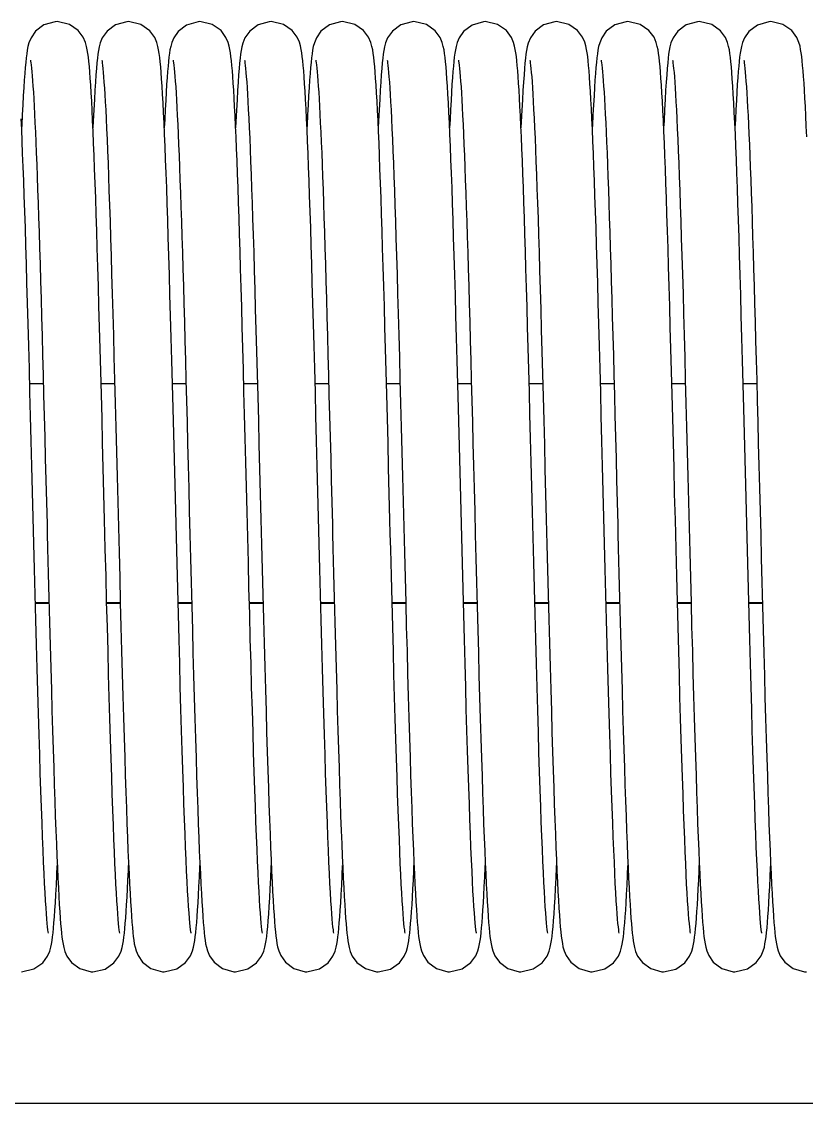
# Model space of a CAD drawing. Header units: millimetres. Extents: x 21899 to 38731, y -5425 to 3612.
# Drawn here: x 24888 to 24976, y 3114 to 3235.3 of the extents above; entities that cross this region are included whole.
import ezdxf

# ---------------------------------------------------------------- set-up
doc = ezdxf.new("R2010")
doc.units = ezdxf.units.MM

msp = doc.modelspace()

# ---------------------------------------------------------------- linework, layer by layer
at = {"color": 7, "linetype": 'Continuous'}
for p, q in [((24888.91, 3194.69), (24890.44, 3194.69)), ((24896.91, 3194.69), (24898.44, 3194.69)), ((24904.91, 3194.69), (24906.44, 3194.69)), ((24912.91, 3194.69), (24914.44, 3194.69)), ((24920.91, 3194.69), (24922.44, 3194.69)), ((24928.91, 3194.69), (24930.44, 3194.69)), ((24936.91, 3194.69), (24938.44, 3194.69)), ((24944.91, 3194.69), (24946.44, 3194.69)), ((24952.91, 3194.69), (24954.44, 3194.69)), ((24960.91, 3194.69), (24962.44, 3194.69)), ((24968.91, 3194.69), (24970.44, 3194.69)), ((24889.55, 3170.08), (24891.07, 3170.08)), ((24897.55, 3170.08), (24899.07, 3170.08)), ((24905.55, 3170.08), (24907.07, 3170.08)), ((24913.55, 3170.08), (24915.07, 3170.08)), ((24921.55, 3170.08), (24923.07, 3170.08)), ((24929.55, 3170.08), (24931.07, 3170.08)), ((24937.55, 3170.08), (24939.07, 3170.08)), ((24945.55, 3170.08), (24947.07, 3170.08)), ((24953.55, 3170.08), (24955.07, 3170.08)), ((24961.55, 3170.08), (24963.07, 3170.08)), ((24969.55, 3170.08), (24971.07, 3170.08)), ((25234.61, 3114), (23876.46, 3114))]:
    msp.add_line(p, q, dxfattribs=at)
at = {"color": 9, "linetype": 'Continuous'}
for p, q in [((24889.55, 3170.15), (24891.07, 3170.15)), ((24897.55, 3170.15), (24899.07, 3170.15)), ((24905.55, 3170.15), (24907.07, 3170.15)), ((24913.55, 3170.15), (24915.07, 3170.15)), ((24921.55, 3170.15), (24923.07, 3170.15)), ((24929.55, 3170.15), (24931.07, 3170.15)), ((24937.55, 3170.15), (24939.07, 3170.15)), ((24945.55, 3170.15), (24947.07, 3170.15)), ((24953.55, 3170.15), (24955.07, 3170.15)), ((24961.55, 3170.15), (24963.07, 3170.15)), ((24969.55, 3170.15), (24971.07, 3170.15))]:
    msp.add_line(p, q, dxfattribs=at)
at = {"color": 7, "linetype": 'Continuous'}
for points in [[(24892, 3235.25), (24891.78, 3235.24), (24890.51, 3234.88), (24889.57, 3234.17), (24889.06, 3233.43), (24888.83, 3232.88), (24888.71, 3232.45), (24888.63, 3232.05), (24888.57, 3231.64), (24888.51, 3231.19), (24888.46, 3230.68), (24888.4, 3230.1), (24888.35, 3229.44)], [(24895.65, 3229.6), (24895.6, 3230.22), (24895.54, 3230.77), (24895.49, 3231.26), (24895.43, 3231.69), (24895.37, 3232.09), (24895.29, 3232.48), (24895.17, 3232.92), (24894.92, 3233.5), (24894.35, 3234.25), (24893.37, 3234.94), (24892, 3235.25)], [(24900, 3235.25), (24899.79, 3235.24), (24898.53, 3234.88), (24897.59, 3234.18), (24897.05, 3233.43), (24896.82, 3232.86), (24896.71, 3232.42), (24896.63, 3232.03), (24896.56, 3231.62), (24896.51, 3231.15), (24896.45, 3230.62), (24896.39, 3230), (24896.34, 3229.29)], [(24903.65, 3229.54), (24903.6, 3230.18), (24903.55, 3230.74), (24903.49, 3231.24), (24903.43, 3231.68), (24903.37, 3232.08), (24903.29, 3232.47), (24903.17, 3232.92), (24902.93, 3233.48), (24902.37, 3234.23), (24901.39, 3234.93), (24900, 3235.25)], [(24908, 3235.25), (24907.79, 3235.24), (24906.51, 3234.87), (24905.57, 3234.16), (24905.06, 3233.44), (24904.84, 3232.9), (24904.72, 3232.47), (24904.64, 3232.09), (24904.58, 3231.7), (24904.52, 3231.27), (24904.47, 3230.8), (24904.42, 3230.26), (24904.36, 3229.65), (24904.31, 3228.97)], [(24911.69, 3229.09), (24911.64, 3229.75), (24911.58, 3230.33), (24911.53, 3230.86), (24911.48, 3231.33), (24911.43, 3231.74), (24911.36, 3232.12), (24911.29, 3232.5), (24911.17, 3232.92), (24910.92, 3233.49), (24910.37, 3234.24), (24909.38, 3234.93), (24908, 3235.25)], [(24916, 3235.25), (24915.78, 3235.24), (24914.52, 3234.88), (24913.58, 3234.18), (24913.05, 3233.42), (24912.82, 3232.85), (24912.7, 3232.42), (24912.63, 3232.02), (24912.56, 3231.61), (24912.51, 3231.14), (24912.45, 3230.6), (24912.39, 3229.98), (24912.34, 3229.27)], [(24919.69, 3229.05), (24919.64, 3229.73), (24919.59, 3230.33), (24919.53, 3230.86), (24919.48, 3231.33), (24919.42, 3231.75), (24919.36, 3232.14), (24919.28, 3232.53), (24919.15, 3232.96), (24918.91, 3233.51), (24918.35, 3234.25), (24917.37, 3234.94), (24916, 3235.25)], [(24924, 3235.25), (24923.78, 3235.24), (24922.51, 3234.88), (24921.57, 3234.17), (24921.06, 3233.43), (24920.83, 3232.88), (24920.71, 3232.45), (24920.63, 3232.05), (24920.57, 3231.64), (24920.51, 3231.19), (24920.46, 3230.68), (24920.4, 3230.1), (24920.35, 3229.44)], [(24927.65, 3229.6), (24927.6, 3230.22), (24927.54, 3230.77), (24927.49, 3231.26), (24927.43, 3231.69), (24927.37, 3232.09), (24927.29, 3232.48), (24927.17, 3232.92), (24926.92, 3233.5), (24926.35, 3234.25), (24925.37, 3234.94), (24924, 3235.25)], [(24932, 3235.25), (24931.79, 3235.24), (24930.53, 3234.88), (24929.59, 3234.18), (24929.05, 3233.43), (24928.82, 3232.86), (24928.71, 3232.42), (24928.63, 3232.03), (24928.56, 3231.62), (24928.51, 3231.15), (24928.45, 3230.62), (24928.39, 3230), (24928.34, 3229.29)], [(24935.65, 3229.54), (24935.6, 3230.18), (24935.55, 3230.74), (24935.49, 3231.24), (24935.43, 3231.68), (24935.37, 3232.08), (24935.29, 3232.47), (24935.17, 3232.92), (24934.93, 3233.48), (24934.37, 3234.23), (24933.39, 3234.93), (24932, 3235.25)], [(24940, 3235.25), (24939.79, 3235.24), (24938.51, 3234.87), (24937.57, 3234.16), (24937.06, 3233.44), (24936.84, 3232.9), (24936.72, 3232.47), (24936.64, 3232.09), (24936.58, 3231.7), (24936.52, 3231.27), (24936.47, 3230.8), (24936.42, 3230.26), (24936.36, 3229.65), (24936.31, 3228.97)], [(24943.69, 3229.09), (24943.64, 3229.75), (24943.58, 3230.33), (24943.53, 3230.86), (24943.48, 3231.33), (24943.43, 3231.74), (24943.36, 3232.12), (24943.29, 3232.5), (24943.17, 3232.92), (24942.92, 3233.49), (24942.37, 3234.24), (24941.38, 3234.93), (24940, 3235.25)], [(24948, 3235.25), (24947.78, 3235.24), (24946.52, 3234.88), (24945.58, 3234.18), (24945.05, 3233.42), (24944.82, 3232.85), (24944.7, 3232.42), (24944.63, 3232.02), (24944.56, 3231.61), (24944.51, 3231.14), (24944.45, 3230.6), (24944.39, 3229.98), (24944.34, 3229.27)], [(24951.69, 3229.05), (24951.64, 3229.73), (24951.59, 3230.33), (24951.53, 3230.86), (24951.48, 3231.33), (24951.42, 3231.75), (24951.36, 3232.14), (24951.28, 3232.53), (24951.15, 3232.96), (24950.91, 3233.51), (24950.35, 3234.25), (24949.37, 3234.94), (24948, 3235.25)], [(24956, 3235.25), (24955.78, 3235.24), (24954.51, 3234.88), (24953.57, 3234.17), (24953.06, 3233.43), (24952.83, 3232.88), (24952.71, 3232.45), (24952.63, 3232.05), (24952.57, 3231.64), (24952.51, 3231.19), (24952.46, 3230.68), (24952.4, 3230.1), (24952.35, 3229.44)], [(24959.65, 3229.6), (24959.6, 3230.22), (24959.54, 3230.77), (24959.49, 3231.26), (24959.43, 3231.69), (24959.37, 3232.09), (24959.29, 3232.48), (24959.17, 3232.92), (24958.92, 3233.5), (24958.35, 3234.25), (24957.37, 3234.94), (24956, 3235.25)], [(24964, 3235.25), (24963.79, 3235.24), (24962.53, 3234.88), (24961.59, 3234.18), (24961.05, 3233.43), (24960.82, 3232.86), (24960.71, 3232.42), (24960.63, 3232.03), (24960.56, 3231.62), (24960.51, 3231.15), (24960.45, 3230.62), (24960.39, 3230), (24960.34, 3229.29)], [(24967.65, 3229.54), (24967.6, 3230.18), (24967.55, 3230.74), (24967.49, 3231.24), (24967.43, 3231.68), (24967.37, 3232.08), (24967.29, 3232.47), (24967.17, 3232.92), (24966.93, 3233.48), (24966.37, 3234.23), (24965.39, 3234.93), (24964, 3235.25)], [(24972, 3235.25), (24971.79, 3235.24), (24970.51, 3234.87), (24969.57, 3234.16), (24969.06, 3233.44), (24968.84, 3232.9), (24968.72, 3232.47), (24968.64, 3232.09), (24968.58, 3231.7), (24968.52, 3231.27), (24968.47, 3230.8), (24968.42, 3230.26), (24968.36, 3229.65), (24968.31, 3228.97)], [(24975.69, 3229.09), (24975.64, 3229.75), (24975.58, 3230.33), (24975.53, 3230.86), (24975.48, 3231.33), (24975.43, 3231.74), (24975.36, 3232.12), (24975.29, 3232.5), (24975.17, 3232.92), (24974.92, 3233.49), (24974.37, 3234.24), (24973.38, 3234.93), (24972, 3235.25)], [(24889, 3230.93), (24889, 3230.93), (24889.01, 3230.83), (24889.04, 3230.65), (24889.07, 3230.39), (24889.11, 3230.05), (24889.15, 3229.64), (24889.19, 3229.17), (24889.23, 3228.62), (24889.27, 3228.01), (24889.32, 3227.33), (24889.36, 3226.59), (24889.41, 3225.76), (24889.45, 3224.87), (24889.5, 3223.9), (24889.55, 3222.86), (24889.6, 3221.73), (24889.65, 3220.53), (24889.7, 3219.25), (24889.75, 3217.88), (24889.8, 3216.44), (24889.85, 3214.92), (24889.9, 3213.32), (24889.96, 3211.64), (24890.01, 3209.89), (24890.07, 3208.06), (24890.12, 3206.16), (24890.18, 3204.19), (24890.24, 3202.15), (24890.3, 3200.04), (24890.36, 3197.88), (24890.41, 3195.66), (24890.47, 3193.38), (24890.54, 3191.06), (24890.6, 3188.7), (24890.66, 3186.29), (24890.72, 3183.86), (24890.78, 3181.4), (24890.85, 3178.92), (24890.87, 3177.85)], [(24897, 3230.92), (24897.02, 3230.82), (24897.04, 3230.62), (24897.08, 3230.34), (24897.12, 3229.98), (24897.16, 3229.55), (24897.2, 3229.05), (24897.24, 3228.47), (24897.29, 3227.81), (24897.33, 3227.08), (24897.38, 3226.26), (24897.43, 3225.35), (24897.48, 3224.35), (24897.53, 3223.25), (24897.58, 3222.06), (24897.64, 3220.77), (24897.69, 3219.39), (24897.75, 3217.9), (24897.8, 3216.32), (24897.86, 3214.64), (24897.92, 3212.87), (24897.98, 3210.99), (24898.04, 3209.01), (24898.1, 3206.93), (24898.17, 3204.75), (24898.23, 3202.48), (24898.3, 3200.11), (24898.36, 3197.64), (24898.43, 3195.09), (24898.5, 3192.47), (24898.57, 3189.78), (24898.64, 3187.04), (24898.71, 3184.25), (24898.78, 3181.43), (24898.85, 3178.6)], [(24905, 3230.93), (24905.01, 3230.82), (24905.04, 3230.63), (24905.08, 3230.36), (24905.11, 3230.01), (24905.15, 3229.6), (24905.19, 3229.11), (24905.23, 3228.56), (24905.28, 3227.93), (24905.32, 3227.24), (24905.37, 3226.47), (24905.41, 3225.63), (24905.46, 3224.72), (24905.51, 3223.72), (24905.56, 3222.65), (24905.61, 3221.49), (24905.66, 3220.25), (24905.71, 3218.93), (24905.76, 3217.53), (24905.81, 3216.05), (24905.87, 3214.49), (24905.92, 3212.86), (24905.97, 3211.15), (24906.03, 3209.37), (24906.08, 3207.53), (24906.14, 3205.62), (24906.2, 3203.64), (24906.25, 3201.59), (24906.31, 3199.48), (24906.37, 3197.3), (24906.43, 3195.06), (24906.49, 3192.75), (24906.55, 3190.39), (24906.61, 3187.96), (24906.68, 3185.49), (24906.74, 3182.95), (24906.81, 3180.37), (24906.88, 3177.75), (24906.94, 3175.09), (24907.01, 3172.42), (24907.08, 3169.74), (24907.15, 3167.09), (24907.22, 3164.49), (24907.29, 3161.95), (24907.36, 3159.49), (24907.43, 3157.13), (24907.5, 3154.88), (24907.56, 3152.74), (24907.63, 3150.72), (24907.69, 3148.81), (24907.75, 3147.02), (24907.81, 3145.34), (24907.87, 3143.78), (24907.93, 3142.32), (24907.99, 3140.97), (24908.05, 3139.72), (24908.1, 3138.57), (24908.16, 3137.53), (24908.21, 3136.58), (24908.27, 3135.72), (24908.32, 3134.96)], [(24913, 3230.92), (24913.02, 3230.82), (24913.04, 3230.62), (24913.08, 3230.34), (24913.12, 3229.99), (24913.16, 3229.56), (24913.2, 3229.06), (24913.24, 3228.49), (24913.28, 3227.84), (24913.33, 3227.11), (24913.38, 3226.31), (24913.42, 3225.41), (24913.47, 3224.43), (24913.52, 3223.35), (24913.58, 3222.18), (24913.63, 3220.92), (24913.68, 3219.56), (24913.74, 3218.11), (24913.79, 3216.56), (24913.85, 3214.92), (24913.91, 3213.18), (24913.97, 3211.34), (24914.03, 3209.4), (24914.09, 3207.37), (24914.15, 3205.24), (24914.21, 3203.01), (24914.28, 3200.69), (24914.34, 3198.28), (24914.41, 3195.78), (24914.48, 3193.2), (24914.55, 3190.55), (24914.62, 3187.84), (24914.69, 3185.09), (24914.76, 3182.3), (24914.83, 3179.48), (24914.9, 3176.65), (24914.98, 3173.83), (24915.05, 3171.03), (24915.12, 3168.27), (24915.19, 3165.57), (24915.27, 3162.94), (24915.34, 3160.39), (24915.41, 3157.95), (24915.47, 3155.62), (24915.54, 3153.42), (24915.61, 3151.33), (24915.67, 3149.37), (24915.73, 3147.52), (24915.8, 3145.8), (24915.86, 3144.18), (24915.92, 3142.68), (24915.98, 3141.29), (24916.03, 3140), (24916.09, 3138.82), (24916.15, 3137.74), (24916.2, 3136.76), (24916.26, 3135.88), (24916.31, 3135.09), (24916.36, 3134.38)], [(24921, 3230.93), (24921, 3230.93), (24921.01, 3230.83), (24921.04, 3230.65), (24921.07, 3230.39), (24921.11, 3230.05), (24921.15, 3229.64), (24921.19, 3229.17), (24921.23, 3228.62), (24921.27, 3228.01), (24921.32, 3227.33), (24921.36, 3226.59), (24921.41, 3225.76), (24921.45, 3224.87), (24921.5, 3223.9), (24921.55, 3222.86), (24921.6, 3221.73), (24921.65, 3220.53), (24921.7, 3219.25), (24921.75, 3217.88), (24921.8, 3216.44), (24921.85, 3214.92), (24921.9, 3213.32), (24921.96, 3211.64), (24922.01, 3209.89), (24922.07, 3208.06), (24922.12, 3206.16), (24922.18, 3204.19), (24922.24, 3202.15), (24922.3, 3200.04), (24922.36, 3197.88), (24922.41, 3195.66), (24922.47, 3193.38), (24922.54, 3191.06), (24922.6, 3188.7), (24922.66, 3186.29), (24922.72, 3183.86), (24922.78, 3181.4), (24922.85, 3178.92), (24922.87, 3177.85)], [(24929, 3230.92), (24929.02, 3230.82), (24929.04, 3230.62), (24929.08, 3230.34), (24929.12, 3229.98), (24929.16, 3229.55), (24929.2, 3229.05), (24929.24, 3228.47), (24929.29, 3227.81), (24929.33, 3227.08), (24929.38, 3226.26), (24929.43, 3225.35), (24929.48, 3224.35), (24929.53, 3223.25), (24929.58, 3222.06), (24929.64, 3220.77), (24929.69, 3219.39), (24929.75, 3217.9), (24929.8, 3216.32), (24929.86, 3214.64), (24929.92, 3212.87), (24929.98, 3210.99), (24930.04, 3209.01), (24930.1, 3206.93), (24930.17, 3204.75), (24930.23, 3202.48), (24930.3, 3200.11), (24930.36, 3197.64), (24930.43, 3195.09), (24930.5, 3192.47), (24930.57, 3189.78), (24930.64, 3187.04), (24930.71, 3184.25), (24930.78, 3181.43), (24930.85, 3178.6)], [(24937, 3230.93), (24937.01, 3230.82), (24937.04, 3230.63), (24937.08, 3230.36), (24937.11, 3230.01), (24937.15, 3229.6), (24937.19, 3229.11), (24937.23, 3228.56), (24937.28, 3227.93), (24937.32, 3227.24), (24937.37, 3226.47), (24937.41, 3225.63), (24937.46, 3224.72), (24937.51, 3223.72), (24937.56, 3222.65), (24937.61, 3221.49), (24937.66, 3220.25), (24937.71, 3218.93), (24937.76, 3217.53), (24937.81, 3216.05), (24937.87, 3214.49), (24937.92, 3212.86), (24937.97, 3211.15), (24938.03, 3209.37), (24938.08, 3207.53), (24938.14, 3205.62), (24938.2, 3203.64), (24938.25, 3201.59), (24938.31, 3199.48), (24938.37, 3197.3), (24938.43, 3195.06), (24938.49, 3192.75), (24938.55, 3190.39), (24938.61, 3187.96), (24938.68, 3185.49), (24938.74, 3182.95), (24938.81, 3180.37), (24938.88, 3177.75), (24938.94, 3175.09), (24939.01, 3172.42), (24939.08, 3169.74), (24939.15, 3167.09), (24939.22, 3164.49), (24939.29, 3161.95), (24939.36, 3159.49), (24939.43, 3157.13), (24939.5, 3154.88), (24939.56, 3152.74), (24939.63, 3150.72), (24939.69, 3148.81), (24939.75, 3147.02), (24939.81, 3145.34), (24939.87, 3143.78), (24939.93, 3142.32), (24939.99, 3140.97), (24940.05, 3139.72), (24940.1, 3138.57), (24940.16, 3137.53), (24940.21, 3136.58), (24940.27, 3135.72), (24940.32, 3134.96)], [(24945, 3230.92), (24945.02, 3230.82), (24945.04, 3230.62), (24945.08, 3230.34), (24945.12, 3229.99), (24945.16, 3229.56), (24945.2, 3229.06), (24945.24, 3228.49), (24945.28, 3227.84), (24945.33, 3227.11), (24945.38, 3226.31), (24945.42, 3225.41), (24945.47, 3224.43), (24945.52, 3223.35), (24945.58, 3222.18), (24945.63, 3220.92), (24945.68, 3219.56), (24945.74, 3218.11), (24945.79, 3216.56), (24945.85, 3214.92), (24945.91, 3213.18), (24945.97, 3211.34), (24946.03, 3209.4), (24946.09, 3207.37), (24946.15, 3205.24), (24946.21, 3203.01), (24946.28, 3200.69), (24946.34, 3198.28), (24946.41, 3195.78), (24946.48, 3193.2), (24946.55, 3190.55), (24946.62, 3187.84), (24946.69, 3185.09), (24946.76, 3182.3), (24946.83, 3179.48), (24946.9, 3176.65), (24946.98, 3173.83), (24947.05, 3171.03), (24947.12, 3168.27), (24947.19, 3165.57), (24947.27, 3162.94), (24947.34, 3160.39), (24947.41, 3157.95), (24947.47, 3155.62), (24947.54, 3153.42), (24947.61, 3151.33), (24947.67, 3149.37), (24947.73, 3147.52), (24947.8, 3145.8), (24947.86, 3144.18), (24947.92, 3142.68), (24947.98, 3141.29), (24948.03, 3140), (24948.09, 3138.82), (24948.15, 3137.74), (24948.2, 3136.76), (24948.26, 3135.88), (24948.31, 3135.09), (24948.36, 3134.38)], [(24953, 3230.93), (24953, 3230.93), (24953.01, 3230.83), (24953.04, 3230.65), (24953.07, 3230.39), (24953.11, 3230.05), (24953.15, 3229.64), (24953.19, 3229.17), (24953.23, 3228.62), (24953.27, 3228.01), (24953.32, 3227.33), (24953.36, 3226.59), (24953.41, 3225.76), (24953.45, 3224.87), (24953.5, 3223.9), (24953.55, 3222.86), (24953.6, 3221.73), (24953.65, 3220.53), (24953.7, 3219.25), (24953.75, 3217.88), (24953.8, 3216.44), (24953.85, 3214.92), (24953.9, 3213.32), (24953.96, 3211.64), (24954.01, 3209.89), (24954.07, 3208.06), (24954.12, 3206.16), (24954.18, 3204.19), (24954.24, 3202.15), (24954.3, 3200.04), (24954.36, 3197.88), (24954.41, 3195.66), (24954.47, 3193.38), (24954.54, 3191.06), (24954.6, 3188.7), (24954.66, 3186.29), (24954.72, 3183.86), (24954.78, 3181.4), (24954.85, 3178.92), (24954.87, 3177.85)], [(24961, 3230.92), (24961.02, 3230.82), (24961.04, 3230.62), (24961.08, 3230.34), (24961.12, 3229.98), (24961.16, 3229.55), (24961.2, 3229.05), (24961.24, 3228.47), (24961.29, 3227.81), (24961.33, 3227.08), (24961.38, 3226.26), (24961.43, 3225.35), (24961.48, 3224.35), (24961.53, 3223.25), (24961.58, 3222.06), (24961.64, 3220.77), (24961.69, 3219.39), (24961.75, 3217.9), (24961.8, 3216.32), (24961.86, 3214.64), (24961.92, 3212.87), (24961.98, 3210.99), (24962.04, 3209.01), (24962.1, 3206.93), (24962.17, 3204.75), (24962.23, 3202.48), (24962.3, 3200.11), (24962.36, 3197.64), (24962.43, 3195.09), (24962.5, 3192.47), (24962.57, 3189.78), (24962.64, 3187.04), (24962.71, 3184.25), (24962.78, 3181.43), (24962.85, 3178.6)], [(24969, 3230.93), (24969.01, 3230.82), (24969.04, 3230.63), (24969.08, 3230.36), (24969.11, 3230.01), (24969.15, 3229.6), (24969.19, 3229.11), (24969.23, 3228.56), (24969.28, 3227.93), (24969.32, 3227.24), (24969.37, 3226.47), (24969.41, 3225.63), (24969.46, 3224.72), (24969.51, 3223.72), (24969.56, 3222.65), (24969.61, 3221.49), (24969.66, 3220.25), (24969.71, 3218.93), (24969.76, 3217.53), (24969.81, 3216.05), (24969.87, 3214.49), (24969.92, 3212.86), (24969.97, 3211.15), (24970.03, 3209.37), (24970.08, 3207.53), (24970.14, 3205.62), (24970.2, 3203.64), (24970.25, 3201.59), (24970.31, 3199.48), (24970.37, 3197.3), (24970.43, 3195.06), (24970.49, 3192.75), (24970.55, 3190.39), (24970.61, 3187.96), (24970.68, 3185.49), (24970.74, 3182.95), (24970.81, 3180.37), (24970.88, 3177.75), (24970.94, 3175.09), (24971.01, 3172.42), (24971.08, 3169.74), (24971.15, 3167.09), (24971.22, 3164.49), (24971.29, 3161.95), (24971.36, 3159.49), (24971.43, 3157.13), (24971.5, 3154.88), (24971.56, 3152.74), (24971.63, 3150.72), (24971.69, 3148.81), (24971.75, 3147.02), (24971.81, 3145.34), (24971.87, 3143.78), (24971.93, 3142.32), (24971.99, 3140.97), (24972.05, 3139.72), (24972.1, 3138.57), (24972.16, 3137.53), (24972.21, 3136.58), (24972.27, 3135.72), (24972.32, 3134.96)], [(24888.35, 3229.44), (24888.3, 3228.7), (24888.24, 3227.87), (24888.19, 3226.95), (24888.13, 3225.93), (24888.07, 3224.82), (24888.02, 3223.6), (24888, 3223.33)], [(24897.35, 3177.85), (24897.31, 3179.41), (24897.23, 3182.34), (24897.16, 3185.22), (24897.09, 3188.04), (24897.02, 3190.79), (24896.95, 3193.47), (24896.88, 3196.07), (24896.81, 3198.59), (24896.74, 3201.02), (24896.68, 3203.36), (24896.61, 3205.61), (24896.55, 3207.77), (24896.49, 3209.84), (24896.43, 3211.81), (24896.37, 3213.68), (24896.31, 3215.46), (24896.25, 3217.15), (24896.19, 3218.74), (24896.13, 3220.24), (24896.08, 3221.64), (24896.02, 3222.95), (24895.97, 3224.17), (24895.91, 3225.29), (24895.86, 3226.32), (24895.8, 3227.27), (24895.75, 3228.13), (24895.7, 3228.9), (24895.65, 3229.6)], [(24896.34, 3229.29), (24896.28, 3228.48), (24896.22, 3227.56), (24896.16, 3226.52), (24896.1, 3225.37), (24896.04, 3224.09), (24896, 3223.33)], [(24907.01, 3133.08), (24907.01, 3133.1), (24906.98, 3133.24), (24906.95, 3133.48), (24906.91, 3133.81), (24906.87, 3134.23), (24906.83, 3134.74), (24906.78, 3135.35), (24906.73, 3136.07), (24906.68, 3136.89), (24906.62, 3137.82), (24906.57, 3138.87), (24906.51, 3140.03), (24906.45, 3141.31), (24906.39, 3142.7), (24906.33, 3144.21), (24906.27, 3145.83), (24906.21, 3147.58), (24906.14, 3149.45), (24906.08, 3151.44), (24906.01, 3153.56), (24905.94, 3155.81), (24905.87, 3158.19), (24905.8, 3160.69), (24905.73, 3163.3), (24905.66, 3166.01), (24905.58, 3168.8), (24905.51, 3171.66), (24905.43, 3174.55), (24905.36, 3177.48), (24905.28, 3180.41), (24905.21, 3183.33), (24905.13, 3186.22), (24905.06, 3189.07), (24904.99, 3191.87), (24904.92, 3194.6), (24904.85, 3197.25), (24904.78, 3199.81), (24904.71, 3202.27), (24904.64, 3204.63), (24904.58, 3206.88), (24904.51, 3209.03), (24904.45, 3211.07), (24904.39, 3213.02), (24904.33, 3214.86), (24904.27, 3216.61), (24904.21, 3218.25), (24904.15, 3219.81), (24904.09, 3221.27), (24904.04, 3222.63), (24903.98, 3223.89), (24903.92, 3225.07), (24903.87, 3226.14), (24903.81, 3227.12), (24903.76, 3228.02), (24903.7, 3228.82), (24903.65, 3229.54)], [(24904.31, 3228.97), (24904.26, 3228.2), (24904.21, 3227.35), (24904.16, 3226.42), (24904.1, 3225.39), (24904.05, 3224.27), (24904, 3223.33)], [(24915.01, 3133.08), (24915.01, 3133.09), (24914.99, 3133.23), (24914.95, 3133.47), (24914.91, 3133.8), (24914.87, 3134.22), (24914.83, 3134.73), (24914.78, 3135.34), (24914.73, 3136.04), (24914.68, 3136.84), (24914.63, 3137.75), (24914.57, 3138.76), (24914.52, 3139.89), (24914.46, 3141.13), (24914.4, 3142.49), (24914.34, 3143.96), (24914.28, 3145.56), (24914.22, 3147.29), (24914.15, 3149.16), (24914.09, 3151.16), (24914.02, 3153.32), (24913.95, 3155.62), (24913.88, 3158.06), (24913.8, 3160.63), (24913.73, 3163.3), (24913.65, 3166.05), (24913.58, 3168.87), (24913.5, 3171.73), (24913.43, 3174.61), (24913.36, 3177.48), (24913.28, 3180.32), (24913.21, 3183.12), (24913.14, 3185.87), (24913.07, 3188.57), (24913.01, 3191.2), (24912.94, 3193.77), (24912.87, 3196.26), (24912.81, 3198.68), (24912.74, 3201.02), (24912.68, 3203.27), (24912.62, 3205.44), (24912.56, 3207.53), (24912.5, 3209.53), (24912.44, 3211.44), (24912.38, 3213.26), (24912.32, 3214.99), (24912.27, 3216.64), (24912.21, 3218.19), (24912.16, 3219.66), (24912.1, 3221.04), (24912.05, 3222.34), (24911.99, 3223.55), (24911.94, 3224.68), (24911.89, 3225.72), (24911.84, 3226.68), (24911.79, 3227.56), (24911.74, 3228.36), (24911.69, 3229.09)], [(24912.34, 3229.27), (24912.28, 3228.45), (24912.22, 3227.52), (24912.16, 3226.48), (24912.1, 3225.31), (24912.03, 3224.01), (24912, 3223.33)], [(24921.3, 3179.67), (24921.23, 3182.56), (24921.15, 3185.42), (24921.08, 3188.25), (24921.01, 3191.02), (24920.94, 3193.73), (24920.87, 3196.37), (24920.8, 3198.91), (24920.73, 3201.36), (24920.67, 3203.71), (24920.6, 3205.96), (24920.54, 3208.11), (24920.48, 3210.16), (24920.42, 3212.12), (24920.36, 3213.97), (24920.3, 3215.74), (24920.24, 3217.41), (24920.18, 3218.99), (24920.12, 3220.47), (24920.07, 3221.87), (24920.01, 3223.17), (24919.96, 3224.37), (24919.9, 3225.49), (24919.85, 3226.51), (24919.79, 3227.44), (24919.74, 3228.29), (24919.69, 3229.05)], [(24920.35, 3229.44), (24920.3, 3228.7), (24920.24, 3227.87), (24920.19, 3226.95), (24920.13, 3225.93), (24920.07, 3224.82), (24920.02, 3223.6), (24920, 3223.33)], [(24929.35, 3177.85), (24929.31, 3179.41), (24929.23, 3182.34), (24929.16, 3185.22), (24929.09, 3188.04), (24929.02, 3190.79), (24928.95, 3193.47), (24928.88, 3196.07), (24928.81, 3198.59), (24928.74, 3201.02), (24928.68, 3203.36), (24928.61, 3205.61), (24928.55, 3207.77), (24928.49, 3209.84), (24928.43, 3211.81), (24928.37, 3213.68), (24928.31, 3215.46), (24928.25, 3217.15), (24928.19, 3218.74), (24928.13, 3220.24), (24928.08, 3221.64), (24928.02, 3222.95), (24927.97, 3224.17), (24927.91, 3225.29), (24927.86, 3226.32), (24927.8, 3227.27), (24927.75, 3228.13), (24927.7, 3228.9), (24927.65, 3229.6)], [(24928.34, 3229.29), (24928.28, 3228.48), (24928.22, 3227.56), (24928.16, 3226.52), (24928.1, 3225.37), (24928.04, 3224.09), (24928, 3223.33)], [(24939.01, 3133.08), (24939.01, 3133.1), (24938.98, 3133.24), (24938.95, 3133.48), (24938.91, 3133.81), (24938.87, 3134.23), (24938.83, 3134.74), (24938.78, 3135.35), (24938.73, 3136.07), (24938.68, 3136.89), (24938.62, 3137.82), (24938.57, 3138.87), (24938.51, 3140.03), (24938.45, 3141.31), (24938.39, 3142.7), (24938.33, 3144.21), (24938.27, 3145.83), (24938.21, 3147.58), (24938.14, 3149.45), (24938.08, 3151.44), (24938.01, 3153.56), (24937.94, 3155.81), (24937.87, 3158.19), (24937.8, 3160.69), (24937.73, 3163.3), (24937.66, 3166.01), (24937.58, 3168.8), (24937.51, 3171.66), (24937.43, 3174.55), (24937.36, 3177.48), (24937.28, 3180.41), (24937.21, 3183.33), (24937.13, 3186.22), (24937.06, 3189.07), (24936.99, 3191.87), (24936.92, 3194.6), (24936.85, 3197.25), (24936.78, 3199.81), (24936.71, 3202.27), (24936.64, 3204.63), (24936.58, 3206.88), (24936.51, 3209.03), (24936.45, 3211.07), (24936.39, 3213.02), (24936.33, 3214.86), (24936.27, 3216.61), (24936.21, 3218.25), (24936.15, 3219.81), (24936.09, 3221.27), (24936.04, 3222.63), (24935.98, 3223.89), (24935.92, 3225.07), (24935.87, 3226.14), (24935.81, 3227.12), (24935.76, 3228.02), (24935.7, 3228.82), (24935.65, 3229.54)], [(24936.31, 3228.97), (24936.26, 3228.2), (24936.21, 3227.35), (24936.16, 3226.42), (24936.1, 3225.39), (24936.05, 3224.27), (24936, 3223.33)], [(24947.01, 3133.08), (24947.01, 3133.09), (24946.99, 3133.23), (24946.95, 3133.47), (24946.91, 3133.8), (24946.87, 3134.22), (24946.83, 3134.73), (24946.78, 3135.34), (24946.73, 3136.04), (24946.68, 3136.84), (24946.63, 3137.75), (24946.57, 3138.76), (24946.52, 3139.89), (24946.46, 3141.13), (24946.4, 3142.49), (24946.34, 3143.96), (24946.28, 3145.56), (24946.22, 3147.29), (24946.15, 3149.16), (24946.09, 3151.16), (24946.02, 3153.32), (24945.95, 3155.62), (24945.88, 3158.06), (24945.8, 3160.63), (24945.73, 3163.3), (24945.65, 3166.05), (24945.58, 3168.87), (24945.5, 3171.73), (24945.43, 3174.61), (24945.36, 3177.48), (24945.28, 3180.32), (24945.21, 3183.12), (24945.14, 3185.87), (24945.07, 3188.57), (24945.01, 3191.2), (24944.94, 3193.77), (24944.87, 3196.26), (24944.81, 3198.68), (24944.74, 3201.02), (24944.68, 3203.27), (24944.62, 3205.44), (24944.56, 3207.53), (24944.5, 3209.53), (24944.44, 3211.44), (24944.38, 3213.26), (24944.32, 3214.99), (24944.27, 3216.64), (24944.21, 3218.19), (24944.16, 3219.66), (24944.1, 3221.04), (24944.05, 3222.34), (24943.99, 3223.55), (24943.94, 3224.68), (24943.89, 3225.72), (24943.84, 3226.68), (24943.79, 3227.56), (24943.74, 3228.36), (24943.69, 3229.09)], [(24944.34, 3229.27), (24944.28, 3228.45), (24944.22, 3227.52), (24944.16, 3226.48), (24944.1, 3225.31), (24944.03, 3224.01), (24944, 3223.33)], [(24953.3, 3179.67), (24953.23, 3182.56), (24953.15, 3185.42), (24953.08, 3188.25), (24953.01, 3191.02), (24952.94, 3193.73), (24952.87, 3196.37), (24952.8, 3198.91), (24952.73, 3201.36), (24952.67, 3203.71), (24952.6, 3205.96), (24952.54, 3208.11), (24952.48, 3210.16), (24952.42, 3212.12), (24952.36, 3213.97), (24952.3, 3215.74), (24952.24, 3217.41), (24952.18, 3218.99), (24952.12, 3220.47), (24952.07, 3221.87), (24952.01, 3223.17), (24951.96, 3224.37), (24951.9, 3225.49), (24951.85, 3226.51), (24951.79, 3227.44), (24951.74, 3228.29), (24951.69, 3229.05)], [(24952.35, 3229.44), (24952.3, 3228.7), (24952.24, 3227.87), (24952.19, 3226.95), (24952.13, 3225.93), (24952.07, 3224.82), (24952.02, 3223.6), (24952, 3223.33)], [(24961.35, 3177.85), (24961.31, 3179.41), (24961.23, 3182.34), (24961.16, 3185.22), (24961.09, 3188.04), (24961.02, 3190.79), (24960.95, 3193.47), (24960.88, 3196.07), (24960.81, 3198.59), (24960.74, 3201.02), (24960.68, 3203.36), (24960.61, 3205.61), (24960.55, 3207.77), (24960.49, 3209.84), (24960.43, 3211.81), (24960.37, 3213.68), (24960.31, 3215.46), (24960.25, 3217.15), (24960.19, 3218.74), (24960.13, 3220.24), (24960.08, 3221.64), (24960.02, 3222.95), (24959.97, 3224.17), (24959.91, 3225.29), (24959.86, 3226.32), (24959.8, 3227.27), (24959.75, 3228.13), (24959.7, 3228.9), (24959.65, 3229.6)], [(24960.34, 3229.29), (24960.28, 3228.48), (24960.22, 3227.56), (24960.16, 3226.52), (24960.1, 3225.37), (24960.04, 3224.09), (24960, 3223.33)], [(24971.01, 3133.08), (24971.01, 3133.1), (24970.98, 3133.24), (24970.95, 3133.48), (24970.91, 3133.81), (24970.87, 3134.23), (24970.83, 3134.74), (24970.78, 3135.35), (24970.73, 3136.07), (24970.68, 3136.89), (24970.62, 3137.82), (24970.57, 3138.87), (24970.51, 3140.03), (24970.45, 3141.31), (24970.39, 3142.7), (24970.33, 3144.21), (24970.27, 3145.83), (24970.21, 3147.58), (24970.14, 3149.45), (24970.08, 3151.44), (24970.01, 3153.56), (24969.94, 3155.81), (24969.87, 3158.19), (24969.8, 3160.69), (24969.73, 3163.3), (24969.66, 3166.01), (24969.58, 3168.8), (24969.51, 3171.66), (24969.43, 3174.55), (24969.36, 3177.48), (24969.28, 3180.41), (24969.21, 3183.33), (24969.13, 3186.22), (24969.06, 3189.07), (24968.99, 3191.87), (24968.92, 3194.6), (24968.85, 3197.25), (24968.78, 3199.81), (24968.71, 3202.27), (24968.64, 3204.63), (24968.58, 3206.88), (24968.51, 3209.03), (24968.45, 3211.07), (24968.39, 3213.02), (24968.33, 3214.86), (24968.27, 3216.61), (24968.21, 3218.25), (24968.15, 3219.81), (24968.09, 3221.27), (24968.04, 3222.63), (24967.98, 3223.89), (24967.92, 3225.07), (24967.87, 3226.14), (24967.81, 3227.12), (24967.76, 3228.02), (24967.7, 3228.82), (24967.65, 3229.54)], [(24968.31, 3228.97), (24968.26, 3228.2), (24968.21, 3227.35), (24968.16, 3226.42), (24968.1, 3225.39), (24968.05, 3224.27), (24968, 3223.33)], [(24976.05, 3222.34), (24975.99, 3223.55), (24975.94, 3224.68), (24975.89, 3225.72), (24975.84, 3226.68), (24975.79, 3227.56), (24975.74, 3228.36), (24975.69, 3229.09)], [(24889.3, 3179.67), (24889.23, 3182.56), (24889.15, 3185.42), (24889.08, 3188.25), (24889.01, 3191.02), (24888.94, 3193.73), (24888.87, 3196.37), (24888.8, 3198.91), (24888.73, 3201.36), (24888.67, 3203.71), (24888.6, 3205.96), (24888.54, 3208.11), (24888.48, 3210.16), (24888.42, 3212.12), (24888.36, 3213.97), (24888.3, 3215.74), (24888.24, 3217.41), (24888.18, 3218.99), (24888.12, 3220.47), (24888.07, 3221.87), (24888.01, 3223.17), (24887.96, 3224.37)], [(24891.01, 3133.09), (24891.01, 3133.09), (24890.99, 3133.22), (24890.96, 3133.45), (24890.92, 3133.77), (24890.88, 3134.17), (24890.83, 3134.67), (24890.79, 3135.25), (24890.74, 3135.93), (24890.69, 3136.72), (24890.64, 3137.62), (24890.58, 3138.64), (24890.52, 3139.77), (24890.47, 3141.02), (24890.41, 3142.38), (24890.35, 3143.86), (24890.29, 3145.46), (24890.22, 3147.19), (24890.16, 3149.04), (24890.09, 3151.01), (24890.03, 3153.11), (24889.96, 3155.34), (24889.89, 3157.7), (24889.82, 3160.18), (24889.74, 3162.76), (24889.67, 3165.44), (24889.6, 3168.2), (24889.52, 3171.02), (24889.45, 3173.88), (24889.37, 3176.77), (24889.3, 3179.67)], [(24923.01, 3133.09), (24923.01, 3133.09), (24922.99, 3133.22), (24922.96, 3133.45), (24922.92, 3133.77), (24922.88, 3134.17), (24922.83, 3134.67), (24922.79, 3135.25), (24922.74, 3135.93), (24922.69, 3136.72), (24922.64, 3137.62), (24922.58, 3138.64), (24922.52, 3139.77), (24922.47, 3141.02), (24922.41, 3142.38), (24922.35, 3143.86), (24922.29, 3145.46), (24922.22, 3147.19), (24922.16, 3149.04), (24922.09, 3151.01), (24922.03, 3153.11), (24921.96, 3155.34), (24921.89, 3157.7), (24921.82, 3160.18), (24921.74, 3162.76), (24921.67, 3165.44), (24921.6, 3168.2), (24921.52, 3171.02), (24921.45, 3173.88), (24921.37, 3176.77), (24921.3, 3179.67)], [(24955.01, 3133.09), (24955.01, 3133.09), (24954.99, 3133.22), (24954.96, 3133.45), (24954.92, 3133.77), (24954.88, 3134.17), (24954.83, 3134.67), (24954.79, 3135.25), (24954.74, 3135.93), (24954.69, 3136.72), (24954.64, 3137.62), (24954.58, 3138.64), (24954.52, 3139.77), (24954.47, 3141.02), (24954.41, 3142.38), (24954.35, 3143.86), (24954.29, 3145.46), (24954.22, 3147.19), (24954.16, 3149.04), (24954.09, 3151.01), (24954.03, 3153.11), (24953.96, 3155.34), (24953.89, 3157.7), (24953.82, 3160.18), (24953.74, 3162.76), (24953.67, 3165.44), (24953.6, 3168.2), (24953.52, 3171.02), (24953.45, 3173.88), (24953.37, 3176.77), (24953.3, 3179.67)], [(24898.85, 3178.6), (24898.93, 3175.76), (24899, 3172.94), (24899.07, 3170.14), (24899.14, 3167.4), (24899.22, 3164.72), (24899.29, 3162.13), (24899.36, 3159.63), (24899.43, 3157.24), (24899.49, 3154.96), (24899.56, 3152.81), (24899.63, 3150.78), (24899.69, 3148.87), (24899.75, 3147.07), (24899.81, 3145.38), (24899.87, 3143.81), (24899.93, 3142.35), (24899.99, 3140.99), (24900.05, 3139.74), (24900.1, 3138.59), (24900.16, 3137.54), (24900.21, 3136.59), (24900.27, 3135.74), (24900.32, 3134.97)], [(24930.85, 3178.6), (24930.93, 3175.76), (24931, 3172.94), (24931.07, 3170.14), (24931.14, 3167.4), (24931.22, 3164.72), (24931.29, 3162.13), (24931.36, 3159.63), (24931.43, 3157.24), (24931.49, 3154.96), (24931.56, 3152.81), (24931.63, 3150.78), (24931.69, 3148.87), (24931.75, 3147.07), (24931.81, 3145.38), (24931.87, 3143.81), (24931.93, 3142.35), (24931.99, 3140.99), (24932.05, 3139.74), (24932.1, 3138.59), (24932.16, 3137.54), (24932.21, 3136.59), (24932.27, 3135.74), (24932.32, 3134.97)], [(24962.85, 3178.6), (24962.93, 3175.76), (24963, 3172.94), (24963.07, 3170.14), (24963.14, 3167.4), (24963.22, 3164.72), (24963.29, 3162.13), (24963.36, 3159.63), (24963.43, 3157.24), (24963.49, 3154.96), (24963.56, 3152.81), (24963.63, 3150.78), (24963.69, 3148.87), (24963.75, 3147.07), (24963.81, 3145.38), (24963.87, 3143.81), (24963.93, 3142.35), (24963.99, 3140.99), (24964.05, 3139.74), (24964.1, 3138.59), (24964.16, 3137.54), (24964.21, 3136.59), (24964.27, 3135.74), (24964.32, 3134.97)], [(24890.87, 3177.85), (24890.91, 3176.25), (24890.99, 3173.41), (24891.06, 3170.63), (24891.13, 3167.94), (24891.2, 3165.32), (24891.27, 3162.8), (24891.34, 3160.36), (24891.4, 3158.03), (24891.47, 3155.79), (24891.53, 3153.66), (24891.6, 3151.63), (24891.66, 3149.71), (24891.72, 3147.9), (24891.78, 3146.19), (24891.84, 3144.59), (24891.9, 3143.1), (24891.96, 3141.71), (24892.01, 3140.43), (24892.07, 3139.24), (24892.13, 3138.16), (24892.18, 3137.17), (24892.23, 3136.28), (24892.28, 3135.48), (24892.33, 3134.76)], [(24899.01, 3133.09), (24899.01, 3133.08), (24899.01, 3133.09), (24898.99, 3133.22), (24898.96, 3133.44), (24898.92, 3133.76), (24898.88, 3134.17), (24898.83, 3134.66), (24898.79, 3135.25), (24898.74, 3135.93), (24898.69, 3136.71), (24898.64, 3137.59), (24898.58, 3138.57), (24898.53, 3139.66), (24898.47, 3140.87), (24898.42, 3142.19), (24898.36, 3143.63), (24898.3, 3145.19), (24898.23, 3146.87), (24898.17, 3148.68), (24898.11, 3150.61), (24898.04, 3152.66), (24897.97, 3154.84), (24897.9, 3157.13), (24897.83, 3159.54), (24897.76, 3162.06), (24897.69, 3164.69), (24897.62, 3167.41), (24897.54, 3170.23), (24897.47, 3173.13), (24897.39, 3176.11), (24897.35, 3177.85)], [(24922.87, 3177.85), (24922.91, 3176.25), (24922.99, 3173.41), (24923.06, 3170.63), (24923.13, 3167.94), (24923.2, 3165.32), (24923.27, 3162.8), (24923.34, 3160.36), (24923.4, 3158.03), (24923.47, 3155.79), (24923.53, 3153.66), (24923.6, 3151.63), (24923.66, 3149.71), (24923.72, 3147.9), (24923.78, 3146.19), (24923.84, 3144.59), (24923.9, 3143.1), (24923.96, 3141.71), (24924.01, 3140.43), (24924.07, 3139.24), (24924.13, 3138.16), (24924.18, 3137.17), (24924.23, 3136.28), (24924.28, 3135.48), (24924.33, 3134.76)], [(24931.01, 3133.09), (24931.01, 3133.08), (24931.01, 3133.09), (24930.99, 3133.22), (24930.96, 3133.44), (24930.92, 3133.76), (24930.88, 3134.17), (24930.83, 3134.66), (24930.79, 3135.25), (24930.74, 3135.93), (24930.69, 3136.71), (24930.64, 3137.59), (24930.58, 3138.57), (24930.53, 3139.66), (24930.47, 3140.87), (24930.42, 3142.19), (24930.36, 3143.63), (24930.3, 3145.19), (24930.23, 3146.87), (24930.17, 3148.68), (24930.11, 3150.61), (24930.04, 3152.66), (24929.97, 3154.84), (24929.9, 3157.13), (24929.83, 3159.54), (24929.76, 3162.06), (24929.69, 3164.69), (24929.62, 3167.41), (24929.54, 3170.23), (24929.47, 3173.13), (24929.39, 3176.11), (24929.35, 3177.85)], [(24954.87, 3177.85), (24954.91, 3176.25), (24954.99, 3173.41), (24955.06, 3170.63), (24955.13, 3167.94), (24955.2, 3165.32), (24955.27, 3162.8), (24955.34, 3160.36), (24955.4, 3158.03), (24955.47, 3155.79), (24955.53, 3153.66), (24955.6, 3151.63), (24955.66, 3149.71), (24955.72, 3147.9), (24955.78, 3146.19), (24955.84, 3144.59), (24955.9, 3143.1), (24955.96, 3141.71), (24956.01, 3140.43), (24956.07, 3139.24), (24956.13, 3138.16), (24956.18, 3137.17), (24956.23, 3136.28), (24956.28, 3135.48), (24956.33, 3134.76)], [(24963.01, 3133.09), (24963.01, 3133.08), (24963.01, 3133.09), (24962.99, 3133.22), (24962.96, 3133.44), (24962.92, 3133.76), (24962.88, 3134.17), (24962.83, 3134.66), (24962.79, 3135.25), (24962.74, 3135.93), (24962.69, 3136.71), (24962.64, 3137.59), (24962.58, 3138.57), (24962.53, 3139.66), (24962.47, 3140.87), (24962.42, 3142.19), (24962.36, 3143.63), (24962.3, 3145.19), (24962.23, 3146.87), (24962.17, 3148.68), (24962.11, 3150.61), (24962.04, 3152.66), (24961.97, 3154.84), (24961.9, 3157.13), (24961.83, 3159.54), (24961.76, 3162.06), (24961.69, 3164.69), (24961.62, 3167.41), (24961.54, 3170.23), (24961.47, 3173.13), (24961.39, 3176.11), (24961.35, 3177.85)], [(24891.69, 3134.9), (24891.74, 3135.65), (24891.79, 3136.48), (24891.84, 3137.42), (24891.9, 3138.45), (24891.95, 3139.59), (24892, 3140.67)], [(24899.68, 3134.79), (24899.73, 3135.49), (24899.78, 3136.26), (24899.83, 3137.11), (24899.88, 3138.03), (24899.93, 3139.03), (24899.98, 3140.11), (24900, 3140.67)], [(24907.69, 3134.93), (24907.74, 3135.65), (24907.79, 3136.46), (24907.84, 3137.34), (24907.89, 3138.3), (24907.94, 3139.34), (24907.99, 3140.46), (24908, 3140.67)], [(24915.65, 3134.47), (24915.71, 3135.23), (24915.76, 3136.08), (24915.82, 3137.03), (24915.88, 3138.09), (24915.94, 3139.26), (24916, 3140.53), (24916, 3140.67)], [(24923.69, 3134.9), (24923.74, 3135.65), (24923.79, 3136.48), (24923.84, 3137.42), (24923.9, 3138.45), (24923.95, 3139.59), (24924, 3140.67)], [(24931.68, 3134.79), (24931.73, 3135.49), (24931.78, 3136.26), (24931.83, 3137.11), (24931.88, 3138.03), (24931.93, 3139.03), (24931.98, 3140.11), (24932, 3140.67)], [(24939.69, 3134.93), (24939.74, 3135.65), (24939.79, 3136.46), (24939.84, 3137.34), (24939.89, 3138.3), (24939.94, 3139.34), (24939.99, 3140.46), (24940, 3140.67)], [(24947.65, 3134.47), (24947.71, 3135.23), (24947.76, 3136.08), (24947.82, 3137.03), (24947.88, 3138.09), (24947.94, 3139.26), (24948, 3140.53), (24948, 3140.67)], [(24955.69, 3134.9), (24955.74, 3135.65), (24955.79, 3136.48), (24955.84, 3137.42), (24955.9, 3138.45), (24955.95, 3139.59), (24956, 3140.67)], [(24963.68, 3134.79), (24963.73, 3135.49), (24963.78, 3136.26), (24963.83, 3137.11), (24963.88, 3138.03), (24963.93, 3139.03), (24963.98, 3140.11), (24964, 3140.67)], [(24971.69, 3134.93), (24971.74, 3135.65), (24971.79, 3136.46), (24971.84, 3137.34), (24971.89, 3138.3), (24971.94, 3139.34), (24971.99, 3140.46), (24972, 3140.67)], [(24888, 3128.75), (24889.39, 3129.07), (24890.37, 3129.76), (24890.92, 3130.51), (24891.16, 3131.07), (24891.28, 3131.49), (24891.36, 3131.86), (24891.42, 3132.24), (24891.48, 3132.66), (24891.53, 3133.12), (24891.58, 3133.65), (24891.63, 3134.24), (24891.69, 3134.9)], [(24892.33, 3134.76), (24892.38, 3134.13), (24892.43, 3133.56), (24892.48, 3133.06), (24892.53, 3132.62), (24892.59, 3132.22), (24892.65, 3131.84), (24892.73, 3131.46), (24892.85, 3131.04), (24893.08, 3130.51), (24893.61, 3129.8), (24894.55, 3129.11), (24895.81, 3128.76), (24896, 3128.75)], [(24896, 3128.75), (24897.38, 3129.06), (24898.36, 3129.75), (24898.91, 3130.5), (24899.16, 3131.06), (24899.28, 3131.48), (24899.36, 3131.85), (24899.42, 3132.22), (24899.47, 3132.63), (24899.53, 3133.08), (24899.58, 3133.59), (24899.63, 3134.15), (24899.68, 3134.79)], [(24900.32, 3134.97), (24900.37, 3134.3), (24900.42, 3133.7), (24900.47, 3133.17), (24900.52, 3132.71), (24900.58, 3132.29), (24900.64, 3131.9), (24900.72, 3131.52), (24900.84, 3131.09), (24901.06, 3130.56), (24901.57, 3129.83), (24902.51, 3129.12), (24903.79, 3128.76), (24904, 3128.75)], [(24904, 3128.75), (24905.4, 3129.08), (24906.38, 3129.78), (24906.93, 3130.52), (24907.17, 3131.08), (24907.29, 3131.5), (24907.36, 3131.88), (24907.43, 3132.26), (24907.48, 3132.68), (24907.53, 3133.15), (24907.59, 3133.68), (24907.64, 3134.27), (24907.69, 3134.93)], [(24908.32, 3134.96), (24908.37, 3134.28), (24908.42, 3133.69), (24908.47, 3133.16), (24908.52, 3132.7), (24908.58, 3132.28), (24908.64, 3131.9), (24908.72, 3131.51), (24908.84, 3131.08), (24909.07, 3130.54), (24909.59, 3129.82), (24910.53, 3129.11), (24911.8, 3128.76), (24912, 3128.75)], [(24912, 3128.75), (24913.38, 3129.07), (24914.36, 3129.76), (24914.92, 3130.5), (24915.16, 3131.07), (24915.28, 3131.49), (24915.36, 3131.88), (24915.43, 3132.27), (24915.49, 3132.71), (24915.54, 3133.22), (24915.6, 3133.8), (24915.65, 3134.47)], [(24916.36, 3134.38), (24916.41, 3133.77), (24916.47, 3133.22), (24916.52, 3132.74), (24916.57, 3132.32), (24916.64, 3131.93), (24916.71, 3131.54), (24916.83, 3131.11), (24917.06, 3130.56), (24917.58, 3129.83), (24918.52, 3129.12), (24919.79, 3128.76), (24920, 3128.75)], [(24920, 3128.75), (24921.39, 3129.07), (24922.37, 3129.76), (24922.92, 3130.51), (24923.16, 3131.07), (24923.28, 3131.49), (24923.36, 3131.86), (24923.42, 3132.24), (24923.48, 3132.66), (24923.53, 3133.12), (24923.58, 3133.65), (24923.63, 3134.24), (24923.69, 3134.9)], [(24924.33, 3134.76), (24924.38, 3134.13), (24924.43, 3133.56), (24924.48, 3133.06), (24924.53, 3132.62), (24924.59, 3132.22), (24924.65, 3131.84), (24924.73, 3131.46), (24924.85, 3131.04), (24925.08, 3130.51), (24925.61, 3129.8), (24926.55, 3129.11), (24927.81, 3128.76), (24928, 3128.75)], [(24928, 3128.75), (24929.38, 3129.06), (24930.36, 3129.75), (24930.91, 3130.5), (24931.16, 3131.06), (24931.28, 3131.48), (24931.36, 3131.85), (24931.42, 3132.22), (24931.47, 3132.63), (24931.53, 3133.08), (24931.58, 3133.59), (24931.63, 3134.15), (24931.68, 3134.79)], [(24932.32, 3134.97), (24932.37, 3134.3), (24932.42, 3133.7), (24932.47, 3133.17), (24932.52, 3132.71), (24932.58, 3132.29), (24932.64, 3131.9), (24932.72, 3131.52), (24932.84, 3131.09), (24933.06, 3130.56), (24933.57, 3129.83), (24934.51, 3129.12), (24935.79, 3128.76), (24936, 3128.75)], [(24936, 3128.75), (24937.4, 3129.08), (24938.38, 3129.78), (24938.93, 3130.52), (24939.17, 3131.08), (24939.29, 3131.5), (24939.36, 3131.88), (24939.43, 3132.26), (24939.48, 3132.68), (24939.53, 3133.15), (24939.59, 3133.68), (24939.64, 3134.27), (24939.69, 3134.93)], [(24940.32, 3134.96), (24940.37, 3134.28), (24940.42, 3133.69), (24940.47, 3133.16), (24940.52, 3132.7), (24940.58, 3132.28), (24940.64, 3131.9), (24940.72, 3131.51), (24940.84, 3131.08), (24941.07, 3130.54), (24941.59, 3129.82), (24942.53, 3129.11), (24943.8, 3128.76), (24944, 3128.75)], [(24944, 3128.75), (24945.38, 3129.07), (24946.36, 3129.76), (24946.92, 3130.5), (24947.16, 3131.07), (24947.28, 3131.49), (24947.36, 3131.88), (24947.43, 3132.27), (24947.49, 3132.71), (24947.54, 3133.22), (24947.6, 3133.8), (24947.65, 3134.47)], [(24948.36, 3134.38), (24948.41, 3133.77), (24948.47, 3133.22), (24948.52, 3132.74), (24948.57, 3132.32), (24948.64, 3131.93), (24948.71, 3131.54), (24948.83, 3131.11), (24949.06, 3130.56), (24949.58, 3129.83), (24950.52, 3129.12), (24951.79, 3128.76), (24952, 3128.75)], [(24952, 3128.75), (24953.39, 3129.07), (24954.37, 3129.76), (24954.92, 3130.51), (24955.16, 3131.07), (24955.28, 3131.49), (24955.36, 3131.86), (24955.42, 3132.24), (24955.48, 3132.66), (24955.53, 3133.12), (24955.58, 3133.65), (24955.63, 3134.24), (24955.69, 3134.9)], [(24956.33, 3134.76), (24956.38, 3134.13), (24956.43, 3133.56), (24956.48, 3133.06), (24956.53, 3132.62), (24956.59, 3132.22), (24956.65, 3131.84), (24956.73, 3131.46), (24956.85, 3131.04), (24957.08, 3130.51), (24957.61, 3129.8), (24958.55, 3129.11), (24959.81, 3128.76), (24960, 3128.75)], [(24960, 3128.75), (24961.38, 3129.06), (24962.36, 3129.75), (24962.91, 3130.5), (24963.16, 3131.06), (24963.28, 3131.48), (24963.36, 3131.85), (24963.42, 3132.22), (24963.47, 3132.63), (24963.53, 3133.08), (24963.58, 3133.59), (24963.63, 3134.15), (24963.68, 3134.79)], [(24964.32, 3134.97), (24964.37, 3134.3), (24964.42, 3133.7), (24964.47, 3133.17), (24964.52, 3132.71), (24964.58, 3132.29), (24964.64, 3131.9), (24964.72, 3131.52), (24964.84, 3131.09), (24965.06, 3130.56), (24965.57, 3129.83), (24966.51, 3129.12), (24967.79, 3128.76), (24968, 3128.75)], [(24968, 3128.75), (24969.4, 3129.08), (24970.38, 3129.78), (24970.93, 3130.52), (24971.17, 3131.08), (24971.29, 3131.5), (24971.36, 3131.88), (24971.43, 3132.26), (24971.48, 3132.68), (24971.53, 3133.15), (24971.59, 3133.68), (24971.64, 3134.27), (24971.69, 3134.93)], [(24972.32, 3134.96), (24972.37, 3134.28), (24972.42, 3133.69), (24972.47, 3133.16), (24972.52, 3132.7), (24972.58, 3132.28), (24972.64, 3131.9), (24972.72, 3131.51), (24972.84, 3131.08), (24973.07, 3130.54), (24973.59, 3129.82), (24974.53, 3129.11), (24975.8, 3128.76), (24976, 3128.75)]]:
    msp.add_lwpolyline(points, dxfattribs=at)

doc.saveas('drawing.dxf')
